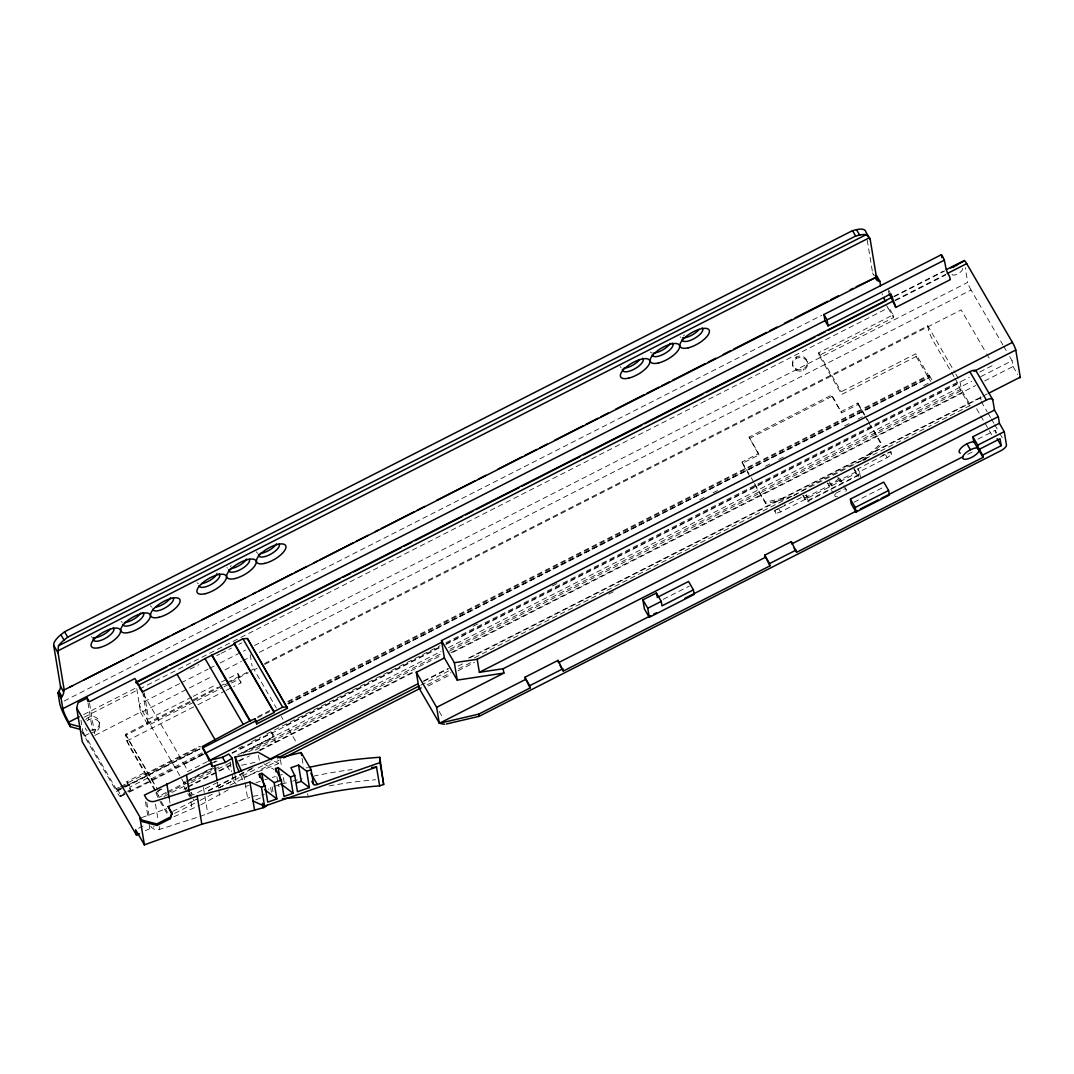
<?xml version="1.0" encoding="UTF-8"?>
<svg xmlns="http://www.w3.org/2000/svg" width="1074" height="1074" viewBox="0 0 1074 1074"><rect width="100%" height="100%" fill="white"/><g stroke="black" fill="none" stroke-linecap="round" stroke-linejoin="round"><path stroke-width="0.75" stroke-dasharray="5 3.75" d="M289.161 703.282L929.628 377.229L929.507 375.672L287.349 702.597M862.113 460.424L881.163 443.159L871.162 425.935M863.536 460.759L881.392 444.582L881.163 443.159M803.245 495.369L804.762 497.96A6.927 0.913 63 0 0 807.514 500.739L858.784 474.641L857.844 468.895L888.869 452.503M860.435 477.487L859.495 471.741L887.205 457.631L891.621 454.584L891.125 451.59L882.009 455.47M200.811 804.815L229.5 789.148M793.632 495.799L810.722 485.609L851.467 464.867L866.664 458.423M776.771 509.694L785.309 504.592M83.41 732.575L116.583 789.685L117.469 790.679L117.388 789.363L120.221 787.927M929.628 377.229L915.706 353.816L841.264 391.715L841.721 394.4L916.149 356.501L915.706 353.816M64.185 701L821.691 315.367M894.024 296.263L943.361 271.145M893.998 296.8L944.758 270.97M894.924 300.183L945.764 274.3M895.515 300.559L945.684 275.025M83.718 714.532L137.512 687.145M84.161 717.217L137.955 689.83M139.445 689.065L887.997 307.996L893.555 317.568L819.126 355.467L841.721 394.4M190.071 669.183L198.945 664.672M216.693 655.637L219.66 654.12M221.137 653.368L231.487 648.105M238.884 644.333L241.851 642.829M819.126 355.467L818.683 352.782L893.112 314.897L888.346 306.681M179.707 683.574L139.325 704.114A6.363 0.846 63 0 0 142.708 711.74L183.721 782.409L184.674 788.222L187.024 792.263M181.197 682.809L208.114 669.102M209.605 668.35L214.088 666.055M220.076 663.02L245.49 650.079M254.471 645.514L967.701 282.408L965.258 267.641M88.847 733.69L83.651 736.334L80.993 720.318M94.888 735.395L140.533 712.143L136.613 687.709M142.708 711.74L211.484 676.727M224.949 669.881L241.395 661.503M242.885 660.738L250.363 656.939M259.331 652.374L971.071 290.034L1002.874 344.835M191.776 697.093L148.615 719.07L144.211 692.529M193.266 696.328L215.606 684.97M221.553 681.936L237.931 673.599L240.012 677.184L240.952 682.836L233.541 686.608M155.582 790.518L126.813 740.939L125.591 734.24L218.21 687.091M219.7 686.326L225.674 683.279M227.178 682.527L248.094 671.881M249.584 671.116L257.048 667.316M264.526 663.504L927.815 325.838L954.947 372.584M229.098 682.581L125.873 735.287L155.475 786.275M230.574 681.829L248.309 672.807M257.196 668.27L254.216 669.8L276.407 708.048M264.674 664.47L961.163 309.903L985.838 352.393M140.533 712.143L148.225 725.393L222.519 687.575M224.01 686.81L229.957 683.789M231.434 683.037L238.871 679.251L237.931 673.599M126.813 740.939L196.475 705.47M197.965 704.719L224.641 691.132M226.117 690.381L232.051 687.36M749.813 476.292L742.322 463.404L758.862 454.973L749.075 437.091L831.773 394.99L841.573 412.872L858.113 404.455L857.871 403.045L841.331 411.463M749.303 438.514L832.014 396.413L831.773 394.99M742.322 463.404L742.094 461.981L758.633 453.564L749.075 437.091M127.605 791.149L130.437 789.699L127.309 784.315L126.88 781.657L145.071 772.394L148.601 780.207L202.368 752.834M116.059 788.826L119.039 787.309M120.543 786.544L199.67 746.269M257.894 716.626L269.829 710.545M287.751 701.429L928.218 375.376M145.473 774.824L200.731 746.685M257.478 717.794L269.426 711.713M121.644 787.202L127.309 784.315M117.549 790.33L120.543 788.813M122.033 788.048L199.657 748.538M287.751 703.685L929.708 376.88M117.469 790.679L123.443 787.645M124.933 786.88L199.589 748.887M81.342 730.938L116.502 791.511L123.98 787.712M125.47 786.947L200.18 748.914M288.329 704.034L928.661 378.061A10.485 1.383 63 0 0 930.796 381.404M130.437 789.699L130.008 787.041L148.199 777.777L148.601 780.207M699.671 499.665L704.141 497.383M713.109 492.832L717.58 490.549M765.373 466.223L769.857 463.941M778.811 459.377L783.295 457.094M844.526 425.922L849.01 423.639M857.965 419.075L862.449 416.806M923.68 385.633L928.151 383.351M202.785 753.921L120.677 795.727L120.516 794.76L126.195 791.874M143.325 693.938L184.043 764.097L203.483 754.203M120.463 796.707L127.927 792.907M129.417 792.142L204.073 754.149M207.403 761.547L187.413 771.723A6.363 0.846 63 0 0 184.043 764.097M473.151 626.249L477.635 623.967M552.385 585.921L556.869 583.638M238.321 748.417L244.295 745.369M251.772 741.57L260.727 737.006M266.701 733.958L440.004 645.743M445.978 642.695L959.888 381.082L961.405 389.58L970.48 405.314L928.648 426.62M160.899 789.014L157.945 790.531L158.965 797.405L166.43 793.605M212.786 762.607L215.753 761.104M232.051 752.793L272.071 732.428L274.38 736.402L275.32 742.053L273.011 738.08L272.071 732.428M286.275 725.044L440.219 646.669M446.193 643.621L969.312 377.31M979.783 371.993L993.235 365.147M157.354 791.417L163.329 788.37M214.129 762.513L217.109 760.996M232.051 753.384L439.709 647.676M445.683 644.628L958.089 383.767A7.867 1.034 63 0 0 962.237 393.03L970.923 407.999M183.721 782.409L185.037 781.738M189.427 779.496L212.867 767.574M237.972 754.794L441.052 651.408M448.529 647.595L971.728 381.243M980.696 376.679L1012.084 360.703L1007.895 353.494M186.554 781.12L211.86 768.232M241.637 753.075L274.38 736.402M166.282 792.411L158.871 796.183L156.415 791.927M167.772 791.645L185.56 782.597M187.037 781.845L213.713 768.259M243.368 753.169L273.011 738.08M167.92 792.84L212.746 770.031M214.236 769.266L220.21 766.218M248.591 751.773L441.307 653.663M450.274 649.099L961.19 389.003M164.04 796.465L189.44 783.537M190.93 782.785L216.33 769.857M217.821 769.091L231.259 762.245M255.169 750.082L441.911 655.006M449.375 651.206L961.794 390.345M187.668 786.692L231.031 764.621M238.509 760.808L245.986 757.009M258.941 750.39L414.94 670.995M450.838 652.723L975.662 385.539M984.63 380.975L1013.051 366.502L1012.084 360.703M183.909 789.269L186.889 787.752M188.38 786.987L230.212 765.695M239.18 761.13L249.638 755.801M260.096 750.484L415.463 671.384M452.812 652.374L962.237 393.03M217.606 782.382L192.716 795.055L191.159 792.276M208.356 790.477L247.235 770.689M248.725 769.937L253.209 767.641M423.666 680.876L447.589 668.686M468.519 658.04L981.394 396.937M982.885 396.185L987.382 393.889M208.222 791.082L251.585 769.011M423.532 681.466L448.959 668.525M469.888 657.865L981.26 397.541M138.573 828.242L145.93 824.496M196.569 799.217L193.642 800.707L192.944 796.465M218.532 788.034L233.179 780.583L232.239 774.931M172.726 811.447L196.636 799.271M219.042 787.86L271.333 761.251M420.713 685.199L449.107 670.74M458.061 666.175L464.035 663.141M474.493 657.812L847.977 467.687M849.467 466.922L927.157 427.371M174.673 813.367L198.569 801.191M200.059 800.439L213.511 793.592M229.943 785.228L279.24 760.124M427.143 684.836L451.04 672.673M458.504 668.86L471.956 662.014M428.257 685.964L450.637 674.579M458.088 670.78L474.507 662.43M608.77 594.07L613.241 591.801M145.366 830.752L154.146 826.631M858.394 476.628A10.485 1.383 63 0 1 856.26 473.272L780.503 511.949L775.831 513.52L774.179 510.674L806.561 495.007L808.212 497.853L808.923 502.149M173.907 816.723L199.375 805.54M804.762 497.96L856.032 471.862A6.927 0.913 63 0 0 858.784 474.641M807.366 501.397L858.65 475.285M836.015 493.181L844.446 488.898A6.551 2.497 -30.1 0 1 845.882 491.382M663.222 599.346L689.307 586.068M854.045 502.202L883.043 487.435M977.931 439.132L995.182 430.352L996.806 433.144M967.714 454.329L973.675 451.295M255.76 799.848L261.438 797.566M200.059 816.455L247.597 798.237L244.12 777.214L278.596 763.587L277.414 756.458M247.597 798.237L249.732 797.445M141.567 817.623L166.779 808.561M280.864 783.913L278.206 784.839L280.381 789.189M150.763 826.268A7.491 6.86 -9.4 0 0 159.65 829.383L198.502 816.952M754.539 483.434L765.373 502.108L792.813 496.161M754.794 484.898L765.614 503.518L788.209 498.631M241.556 765.238L257.881 761.775M307.567 767.682L306.828 767.816A3.934 1.557 -13.2 0 1 306.117 767.883M274.474 761.291L278.596 763.587M263.882 763.856L274.098 769.521M233.179 780.583L236.589 784.772M1003.707 346.284L1007.063 352.044M1013.051 366.502L1017.736 374.598M986.657 353.802L990.765 360.891M981.26 401.528L987.14 411.664M987.986 413.114L990.496 417.45M991.342 418.9L993.866 423.237M994.699 424.686L998.901 431.923M999.746 433.372L1002.257 437.709M976.588 408.697L979.958 414.483M980.79 415.933L984.146 421.72M984.992 423.169L991.718 434.742M955.766 373.994L958.236 378.249M953.94 376.612L934.018 342.297A10.485 1.383 63 0 1 928.46 329.731L927.815 325.838M954.773 378.048L958.089 383.767M888.56 289.805L890.118 292.504M867.215 240.133L872.638 272.944L874.209 275.629M929.507 375.672L931.856 379.726M916.149 356.501L928.661 378.061M889.97 451.738L891.621 454.584M857.871 403.045L866.168 417.316M867 418.753L870.329 424.498M858.113 404.455L863.926 414.483M864.758 415.92L868.087 421.652M868.92 423.089L881.392 444.582M885.553 454.799L887.205 457.631M818.683 352.782L841.264 391.715M832.014 396.413L841.573 412.872M857.844 468.895L859.495 471.741M853.776 467.969L856.032 471.862M854.005 469.378L856.26 473.272M839.532 478.078L846.178 489.516M837.801 477.447L841.949 484.602M829.37 481.743L833.518 488.885M827.262 482.897L833.209 493.288M802.734 495.49L804.99 499.383A10.485 1.383 63 0 0 807.124 502.726M778.851 509.116L780.503 511.949M742.094 461.981L750.377 476.265M751.209 477.702L753.706 482.011M439.118 711.337L443.186 718.358M281.348 716.546L282.986 719.379M288.584 729.018L296.236 742.201M238.871 679.251L240.952 682.836M226.869 765.561L230.695 772.152M188.299 791.484L186.003 787.524L185.064 781.872M189.051 792.8L191.347 796.747M187.802 793.605L189.373 796.304M125.591 734.24L157.65 789.484M155.032 790.746L131.793 750.699A10.485 1.383 63 0 1 126.235 738.133M161.14 801.472L167.45 812.36M159.999 801.432L168.685 816.401M126.88 781.657L130.008 787.041M117.388 789.363L120.516 794.76M242.187 772.877L244.12 777.214M240.522 774.945L244.375 783.604M307.365 793.726L308.533 796.76M995.182 430.352L995.652 433.117M980.468 396.749L981.005 399.944M893.112 314.897L893.555 317.568M807.245 361.576L807.473 362.918M803.365 368.919L803.58 370.262M796.411 356.944L796.626 358.286M792.518 364.287L792.746 365.63M806.561 495.007L807.514 500.739M775.347 510.539L775.831 513.52M758.633 453.564L758.862 454.973M765.373 502.108L765.614 503.518M280.408 759.613L281.495 766.165M284.194 782.449L282.851 774.367A434.42 397.474 -9.4 0 0 278.327 775.656M276.864 776.703L277.669 781.577M272.971 791.739L272.192 787.014A9.263 8.485 -9.4 0 0 268.258 789.35M250.215 654.67L252.135 666.216M270.635 787.645L271.4 792.263M258.485 755.237L259.505 761.426M235.045 775.401L236.334 783.214M230.118 762.084L231.715 771.709M217.404 782.234L219.566 795.27M203.442 787.484L207.819 813.971M190.85 792.478L191.373 795.659M189.507 793.203L192.152 809.219M169.195 798.116L170.256 804.533M142.654 691.75L148.225 725.393M155.462 804.05L158.227 820.778M159.194 826.564L159.65 829.383M146.802 802.345L149.595 819.234M145.46 801.714L148.185 818.187M148.87 823.006L149.944 828.779M99.305 721.983L99.667 724.225M95.411 729.327L95.787 731.569M89.572 703.349L94.619 733.784M87.974 702.866L92.485 730.105M88.457 717.351L88.833 719.593M302.116 758.365L303.526 767.051M120.677 795.727A10.485 1.383 63 0 1 116.502 791.511M887.997 307.996A17.976 2.376 63 0 1 886.681 305.66M838.687 477.957A6.551 2.497 -30.1 0 1 833.021 482.776A6.551 2.497 -30.1 0 1 827.396 483.273M837.465 496.671A6.551 2.497 -30.1 0 1 836.74 496.752M836.096 496.738A6.551 2.497 -30.1 0 1 835.518 493.772M86.954 720.923A7.491 6.847 -9.4 0 1 99.17 722.681A7.491 6.847 -9.4 0 1 92.404 732.441M87.088 730.629A7.491 6.847 -9.4 0 1 85.222 727.971M85.839 719.526A7.491 6.847 -9.4 0 1 95.25 717.096A7.491 6.847 -9.4 0 1 99.076 725.192A7.491 6.847 -9.4 0 1 90.86 730.159M873.833 274.837A18.728 7.142 -30.1 0 1 872.638 272.944M92.539 637.473A11.801 4.497 -30.1 0 1 91.303 636.587M122.315 622.316A11.801 4.497 -30.1 0 1 121.08 621.43M152.092 607.159A11.801 4.497 -30.1 0 1 150.602 605.602M198.395 583.585A11.801 4.497 -30.1 0 1 197.16 582.699M227.433 568.065A11.801 4.497 -30.1 0 1 226.936 567.542M257.948 553.271A11.801 4.497 -30.1 0 1 256.458 551.714M621.108 367.644A11.801 4.497 -30.1 0 1 620.356 366.462M652.576 353.051A11.801 4.497 -30.1 0 1 650.374 351.963M680.661 337.33A11.801 4.497 -30.1 0 1 680.151 336.806M683.52 335.961A11.801 4.497 -30.1 0 1 684.487 334.86M230.306 566.683A11.801 4.497 -30.1 0 1 231.272 565.582M882.506 294.867A11.237 1.49 63 0 1 882.076 293.672M216.236 573.248A11.801 4.497 -30.1 0 1 217.391 573.261M273.749 786.53A427.398 391.043 -9.4 0 1 280.019 784.651M281.589 784.195A427.398 391.043 -9.4 0 1 287.886 782.409M292.638 781.134A427.398 391.043 -9.4 0 1 302.156 778.744M313.339 776.193A427.398 391.043 -9.4 0 1 352.097 769.561M329.141 785.913A434.42 397.474 -9.4 0 1 375.618 779.751M245.651 786.504A434.42 397.474 -9.4 0 1 248.591 785.416M255.961 782.798A434.42 397.474 -9.4 0 1 260.405 781.281M264.862 779.805A434.42 397.474 -9.4 0 1 267.842 778.851M272.326 777.455A434.42 397.474 -9.4 0 1 275.333 776.556M252.94 796.29A522.984 419.853 33.3 0 1 264.352 794.585M962.438 268.513A5.988 2.282 -30.1 0 1 957.672 273.924A5.988 2.282 -30.1 0 1 951.98 273.83M971.071 290.034A6.363 0.846 63 0 1 967.701 282.408M888.91 292.759A8.619 1.141 63 0 1 888.319 291.148M157.824 797.27A7.867 1.034 63 0 1 155.864 792.169M796.452 370.369A7.491 6.847 -9.4 0 0 807.581 363.992A7.491 6.847 -9.4 0 0 796.29 358.474A7.491 6.847 -9.4 0 0 796.452 370.369M796.223 369.026A7.491 6.847 -9.4 0 0 807.353 362.65A7.491 6.847 -9.4 0 0 796.062 357.132A7.491 6.847 -9.4 0 0 796.223 369.026"/><path stroke-width="1.5" d="M139.486 833.746L136.546 835.236L82.255 741.691L76.684 708.048L78.08 702.691L87.182 698.06L89.317 701.752L134.962 678.5L142.654 691.75L177.049 674.244L205.04 658.563L234.441 644.078L234.293 643.192L242.925 638.788L247.436 638.547L287.47 708.236L256.699 723.903L254.941 718.788L249.799 720.923L202.221 746.578L211.645 762.809L212.263 766.527L225.446 762.406L232.199 758.244L228.789 754.055L222.466 757.264L208.786 760.54M249.906 782.006L254.565 810.145L201.831 824.201L144.399 844.835L139.982 818.187L141.916 821.503L157.046 825.436L170.283 818.697L171.88 813.005L168.108 806.507L197.173 796.062L249.906 782.006L261.425 787.135L265.036 785.873L259.237 774.26L261.895 773.32L274.165 782.678L276.85 798.949L267.721 802.13L265.036 785.873M170.283 818.697L171.88 813.005M70.293 726.655L69.219 724.816A17.976 2.376 63 0 1 59.701 703.282L57.942 692.663L58.882 691.253A18.728 7.142 -30.1 0 0 60.493 686.393L53.7 645.393A18.728 7.142 -30.1 0 1 60.896 634.734L64.574 631.781L852.514 230.642L856.515 229.688A18.728 7.142 -30.1 0 1 865.859 231.944L870.195 239.421L876.438 277.132L63.379 690.367L63.621 691.777A18.728 7.142 -30.1 0 1 62.01 696.637L61.07 698.046L62.829 708.679A11.237 1.49 63 0 0 68.776 722.131L70.293 726.655L80.51 729.501M267.372 805.151L264.392 807.353L254.565 810.145M64.292 690.582L58.05 652.885A18.728 7.142 -30.1 0 1 58.291 650.669A23.185 18.03 -36.5 0 1 58.506 645.81A18.728 7.142 -30.1 0 1 64.024 640.117L67.702 637.164L855.642 236.038L859.643 235.085A18.728 7.142 -30.1 0 1 866.047 234.709A23.185 18.03 -36.5 0 1 869.322 237.784A18.728 7.142 -30.1 0 1 870.195 239.421M58.506 645.81L866.047 234.709M58.291 650.669L869.322 237.784M69.354 687.333L72.334 685.803M84.282 679.735L123.094 659.973M130.558 656.174L133.552 654.643M141.016 650.844L169.383 636.412M172.364 634.882L184.312 628.8M191.776 625.001L194.756 623.484M202.221 619.685L230.588 605.239M233.582 603.722L245.516 597.641M252.981 593.841L255.974 592.324M258.955 590.807L291.806 574.08M294.786 572.563L306.734 566.481M314.199 562.682L317.179 561.165M320.159 559.648L353.01 542.92M355.991 541.403L367.939 535.322M375.403 531.523L378.397 530.006M381.377 528.489L414.215 511.761M417.209 510.244L424.673 506.445M436.621 500.363L475.433 480.602M478.413 479.085L485.878 475.285M497.826 469.204L521.709 457.041M524.703 455.524L536.638 449.442M539.631 447.925L547.096 444.126M554.56 440.313L582.927 425.881M585.907 424.364L597.856 418.283M600.836 416.752L608.3 412.953M615.764 409.154L644.132 394.722M647.112 393.191L659.06 387.123M662.054 385.593L669.518 381.794M672.499 380.277L705.35 363.562M708.33 362.032L715.794 358.233M723.258 354.433L730.723 350.634M733.703 349.117L766.554 332.39M769.534 330.873L776.999 327.073M784.463 323.274L791.927 319.475M794.921 317.958L827.759 301.23M830.752 299.713L838.217 295.914M850.152 289.832L853.145 288.315M856.126 286.798L876.438 277.132M895.703 307.446L895.582 306.708A8.619 1.141 63 0 0 894.306 302.962L890.896 293.86L828.041 325.852L824.913 320.468L823.933 314.494L941.374 254.713C946.382 260.606 944.261 268.97 948.892 275.172A8.619 1.141 63 0 1 950.154 278.918L950.289 279.656L895.703 307.446L889.285 293.699M62.829 708.679L824.819 320.764M828.041 325.852L827.061 319.891L944.502 260.096M135.928 682.191L892.521 297.028M946.355 269.628L964.291 260.485M135.794 682.796L166.98 666.914M169.96 665.397L228.185 635.754M231.178 634.237L289.389 604.595M292.383 603.078L340.149 578.765M343.143 577.235L350.607 573.435M353.588 571.918L401.354 547.606M404.348 546.075L411.812 542.276M414.792 540.759L462.572 516.446M465.552 514.916L473.016 511.117M475.997 509.6L519.292 487.556M522.286 486.039L580.497 456.396M583.491 454.879L641.715 425.237M644.695 423.72L702.92 394.077M705.9 392.56L764.124 362.918M767.105 361.401L814.884 337.088M817.864 335.558L825.329 331.759M828.322 330.242L886.533 300.599M950.732 267.923L964.17 261.089A6.363 0.846 63 0 1 966.694 263.64L1012.406 342.391A6.363 0.846 63 0 1 1015.776 350.017L1020.273 377.149A6.363 0.846 63 0 1 1019.696 377.457M893.434 300.935L138.331 685.346A6.363 0.846 63 0 0 137.042 683.319M947.268 273.534L966.694 263.64M68.776 722.131L79.234 716.814M255.142 721.204L202.462 748.028L205.456 753.196A6.363 0.846 63 0 1 206.396 754.888M256.699 723.903L256.498 721.486L274.138 712.505L273.991 711.606L282.637 707.202L287.147 706.961M204.973 753.438L1012.406 342.391M998.296 416.658L503.169 668.726L503.894 673.076L457.229 680.111L444.394 657.986L441.508 640.587L969.849 371.617A6.739 2.564 -30.1 0 1 976.253 371.268L992.765 399.716L994.484 410.08L998.296 416.658L999.397 423.263L1004.257 431.641L1006.459 444.945A6.739 2.564 -30.1 0 1 1000.955 450.664L479.085 716.345L446.448 723.97M208.839 760.822L441.763 642.239M973.917 371.322L1015.776 350.017M211.645 762.809L144.372 795.122L146.104 798.116A7.491 6.86 -9.4 0 0 154.992 801.244L203.161 785.832L277.414 756.458L280.139 757.962A434.42 397.474 -9.4 0 1 301.176 752.579L311.151 769.776L313.514 784.248A3.759 1.49 -21.1 0 0 317.313 784.49L380.035 762.594L379.793 757.291A434.42 397.474 -9.4 0 0 309.151 767.333M444.636 724.292L439.373 723.299A6.739 2.564 -30.1 0 1 439.212 722.869L418.873 687.843L416.296 672.284L444.394 657.986M269.655 759.278L417.692 683.91M988.872 393.138L1020.273 377.149M278.797 757.439L419.222 685.95M283.724 757.841L421.156 687.884M441.508 640.587L454.356 662.712L477.192 659.275L986.362 400.065A6.739 2.564 -30.1 0 1 992.765 399.716M76.684 708.048L141.661 820.012L156.804 823.946L170.041 817.207M477.192 659.275L479.353 672.311L994.484 410.08M693.415 589.854L694.18 594.446L649.26 617.322L644.387 608.931L642.883 599.869L656.389 592.996L661.248 601.386L661.987 605.857L693.415 589.854L688.555 581.477L657.127 597.466M439.212 722.869L436.635 707.323L503.894 673.076M850.393 499.088L883.741 482.105L888.601 490.496L889.366 495.087L856.018 512.056L851.145 503.679L850.393 499.088L855.253 507.465L856.018 512.056M560.064 665.477L563.313 671.062L769.924 565.877L764.688 555.191L791.31 541.632L796.559 552.318L983.019 457.39L982.643 455.108L1001.196 445.67L1000.055 438.729L978.481 449.711L973.621 441.333L972.856 436.769L999.397 423.263M649.26 617.322L647.756 608.246L661.248 601.386M855.253 507.465L888.601 490.496M978.481 449.711L977.729 445.146L1004.257 431.641M525.199 679.6L439.373 723.299L478.722 714.129L530.059 687.991L524.824 677.305L558.064 660.376L563.313 671.062M650.602 615.764L558.44 662.671L558.064 660.376M653.583 614.247L656.55 612.73M684.796 598.352L765.064 557.487M857.334 510.526L791.699 543.927L791.31 541.632M860.314 508.995L878.21 499.893M881.19 498.376L963.23 456.598M530.059 687.991L529.683 685.695L562.937 668.766M769.924 565.877L769.548 563.582L796.183 550.022M275.521 768.568L278.179 767.641L290.436 776.999L293.135 793.27L284.006 796.452L281.321 780.18L275.521 768.568L276.058 771.83M298.545 765.077L290.893 767.749L294.759 775.495L297.458 791.753L309.419 787.578L306.721 771.32L298.545 765.077L301.23 781.348L309.419 787.578M274.165 782.678L281.321 780.18M290.436 776.999L294.759 775.495M306.721 771.32L311.151 769.776M296.652 782.946L301.23 781.348M252.927 800.989L264.58 806.171L376.531 767.091L379.646 785.873A427.398 391.043 -9.4 0 0 308.533 796.76A513.869 412.537 33.3 0 0 282.435 798.707M379.646 785.873L383.66 784.476L379.793 757.291M239.233 772.045L236.669 766.272L235.125 756.982L257.975 752.149L271.722 759.774M479.353 672.311L503.169 668.726M875.538 276.917L875.766 278.327A18.728 7.142 -30.1 0 0 878.599 280.932L879.834 281.227L880.586 285.778M69.85 723.983L80.067 726.816M280.864 783.913L293.135 793.27M264.58 789.591L276.85 798.949M969.849 371.617L986.362 400.065M997.142 438.675L1001.196 445.67M856.515 229.688L859.643 235.085M972.856 436.769L977.729 445.146M852.514 230.642L855.642 236.038M978.589 448.127L982.643 455.108M978.964 450.409L983.019 457.39M879.834 281.227L876.706 275.83L875.471 275.535L878.599 280.932M966.922 443.79L970.399 449.778M823.933 314.494L827.061 319.891M794.129 548.129L795.753 550.922M764.688 555.191L769.548 563.582M642.883 599.869L647.756 608.246M524.824 677.305L529.683 685.695M416.296 672.284L436.635 707.323M287.47 708.236L247.436 638.547M242.925 638.788L282.637 707.202M310.816 773.28L317.327 784.49M234.293 643.192L273.991 711.606M234.441 644.078L274.138 712.505M311.849 781.375L313.514 784.248M254.941 718.788L256.498 721.486M212.303 655.341L250.457 721.07M211.645 655.194L249.799 720.923M205.04 658.563L243.194 724.292M177.049 674.244L215.203 739.973M222.466 757.264L225.446 762.406M210.88 764.124L212.263 766.527M139.164 686.783L142.493 692.502M172.135 814.495L168.108 806.507M64.574 631.781L67.702 637.164M60.896 634.734L64.024 640.117M53.7 645.393L58.05 652.885M60.493 686.393L63.621 691.777M58.882 691.253L62.01 696.637M57.942 692.663L61.07 698.046M144.399 844.835L135.633 829.732L136.546 835.236M235.125 756.982L241.556 771.441M941.374 254.713L941.871 257.693M656.389 592.996L656.872 595.976M478.722 714.129L479.085 716.345M454.356 662.712L457.229 680.111M380.035 762.594L383.66 784.476M278.179 767.641L280.327 780.65M261.895 773.32L264.043 786.343M259.237 774.26L259.774 777.509M261.425 787.135L264.58 806.171M263.627 804.507L264.123 807.447M262.392 803.339L263.103 807.661M232.199 758.244L234.776 773.844M214.706 765.937L217.136 780.597M197.173 796.062L201.831 824.201M186.594 775.576L189.239 791.592M166.819 783.698L169.195 798.116M156.804 823.946L157.046 825.436M141.661 820.012L141.916 821.503M87.182 698.06L87.706 701.268M301.176 752.579L301.646 755.465M113.226 627.713A11.801 4.497 -30.1 0 1 105.145 638.466A11.801 4.497 -30.1 0 1 93.143 638.708M110.354 629.082A11.801 4.497 -30.1 0 1 93.492 637.661M140.882 612.865A11.801 4.497 -30.1 0 1 124.423 622.531M170.659 597.708A11.801 4.497 -30.1 0 1 155.515 607.213M216.975 574.12A11.801 4.497 -30.1 0 1 201.831 583.638M246.738 558.963A11.801 4.497 -30.1 0 1 230.292 568.629M639.661 359.615A11.801 4.497 -30.1 0 1 623.954 368.221M670.189 343.398A11.801 4.497 -30.1 0 1 653.73 353.064M699.214 329.302A11.801 4.497 -30.1 0 1 682.352 337.894M276.515 543.806A11.801 4.497 -30.1 0 1 260.056 553.472M702.087 327.932A11.801 4.497 -30.1 0 1 694.811 338.243A11.801 4.497 -30.1 0 1 681.99 339.733M642.534 358.246A11.801 4.497 -30.1 0 1 634.452 369.013A11.801 4.497 -30.1 0 1 622.45 369.255M672.311 343.089A11.801 4.497 -30.1 0 1 665.034 353.4A11.801 4.497 -30.1 0 1 652.213 354.89M249.356 559.178A11.801 4.497 -30.1 0 1 239.972 569.851A11.801 4.497 -30.1 0 1 228.775 569.663M279.133 544.021A11.801 4.497 -30.1 0 1 269.749 554.694A11.801 4.497 -30.1 0 1 258.552 554.506M143.003 612.556A11.801 4.497 -30.1 0 1 135.727 622.853A11.801 4.497 -30.1 0 1 122.906 624.356M173.276 597.923A11.801 4.497 -30.1 0 1 164.698 608.153A11.801 4.497 -30.1 0 1 152.683 609.2M219.083 573.811A11.801 4.497 -30.1 0 1 211.82 584.122A11.801 4.497 -30.1 0 1 198.999 585.625M885.11 300.747A11.237 1.49 63 0 1 883.647 297.646M206.852 755.774A6.363 0.846 63 0 1 207.282 756.66M207.671 757.532A6.363 0.846 63 0 1 208.329 759.103M371.644 767.48A427.398 391.043 -9.4 0 1 376.531 767.091M135.821 682.259A6.363 0.846 63 0 1 136.371 682.487M953.524 267.117A5.988 2.282 -30.1 0 1 954.316 266.62M955.981 265.775A5.988 2.282 -30.1 0 1 956.8 265.453M960.317 453.147A9.545 3.638 -30.1 0 1 963.163 446.153A9.545 3.638 -30.1 0 1 974.776 442.045M978.857 448.328A9.545 3.638 -30.1 0 1 970.332 458.007A9.545 3.638 -30.1 0 1 963.834 454.826A9.545 3.638 -30.1 0 1 978.253 448.033M420.27 688.837A6.739 2.564 -30.1 0 1 418.873 687.843M688.259 347.815A16.66 6.35 -30.1 0 0 709.39 330.832A16.66 6.35 -30.1 0 0 686.353 336.323A16.66 6.35 -30.1 0 0 688.259 347.815M628.72 378.129A16.66 6.35 -30.1 0 0 649.851 361.146A16.66 6.35 -30.1 0 0 626.813 366.637A16.66 6.35 -30.1 0 0 628.72 378.129M658.483 362.972A16.66 6.35 -30.1 0 0 679.614 345.989A16.66 6.35 -30.1 0 0 656.59 351.48A16.66 6.35 -30.1 0 0 658.483 362.972M235.045 578.537A16.66 6.35 -30.1 0 0 256.176 561.554A16.66 6.35 -30.1 0 0 233.139 567.045A16.66 6.35 -30.1 0 0 235.045 578.537M264.808 563.38A16.66 6.35 -30.1 0 0 285.939 546.398A16.66 6.35 -30.1 0 0 262.915 551.888A16.66 6.35 -30.1 0 0 264.808 563.38M99.412 647.595A16.66 6.35 -30.1 0 0 120.543 630.599A16.66 6.35 -30.1 0 0 97.506 636.103A16.66 6.35 -30.1 0 0 99.412 647.595M129.175 632.438A16.66 6.35 -30.1 0 0 150.306 615.442A16.66 6.35 -30.1 0 0 127.282 620.947A16.66 6.35 -30.1 0 0 129.175 632.438M158.952 617.282A16.66 6.35 -30.1 0 0 180.083 600.285A16.66 6.35 -30.1 0 0 157.046 605.79A16.66 6.35 -30.1 0 0 158.952 617.282M205.268 593.694A16.66 6.35 -30.1 0 0 226.399 576.711A16.66 6.35 -30.1 0 0 203.362 582.202A16.66 6.35 -30.1 0 0 205.268 593.694"/></g></svg>
